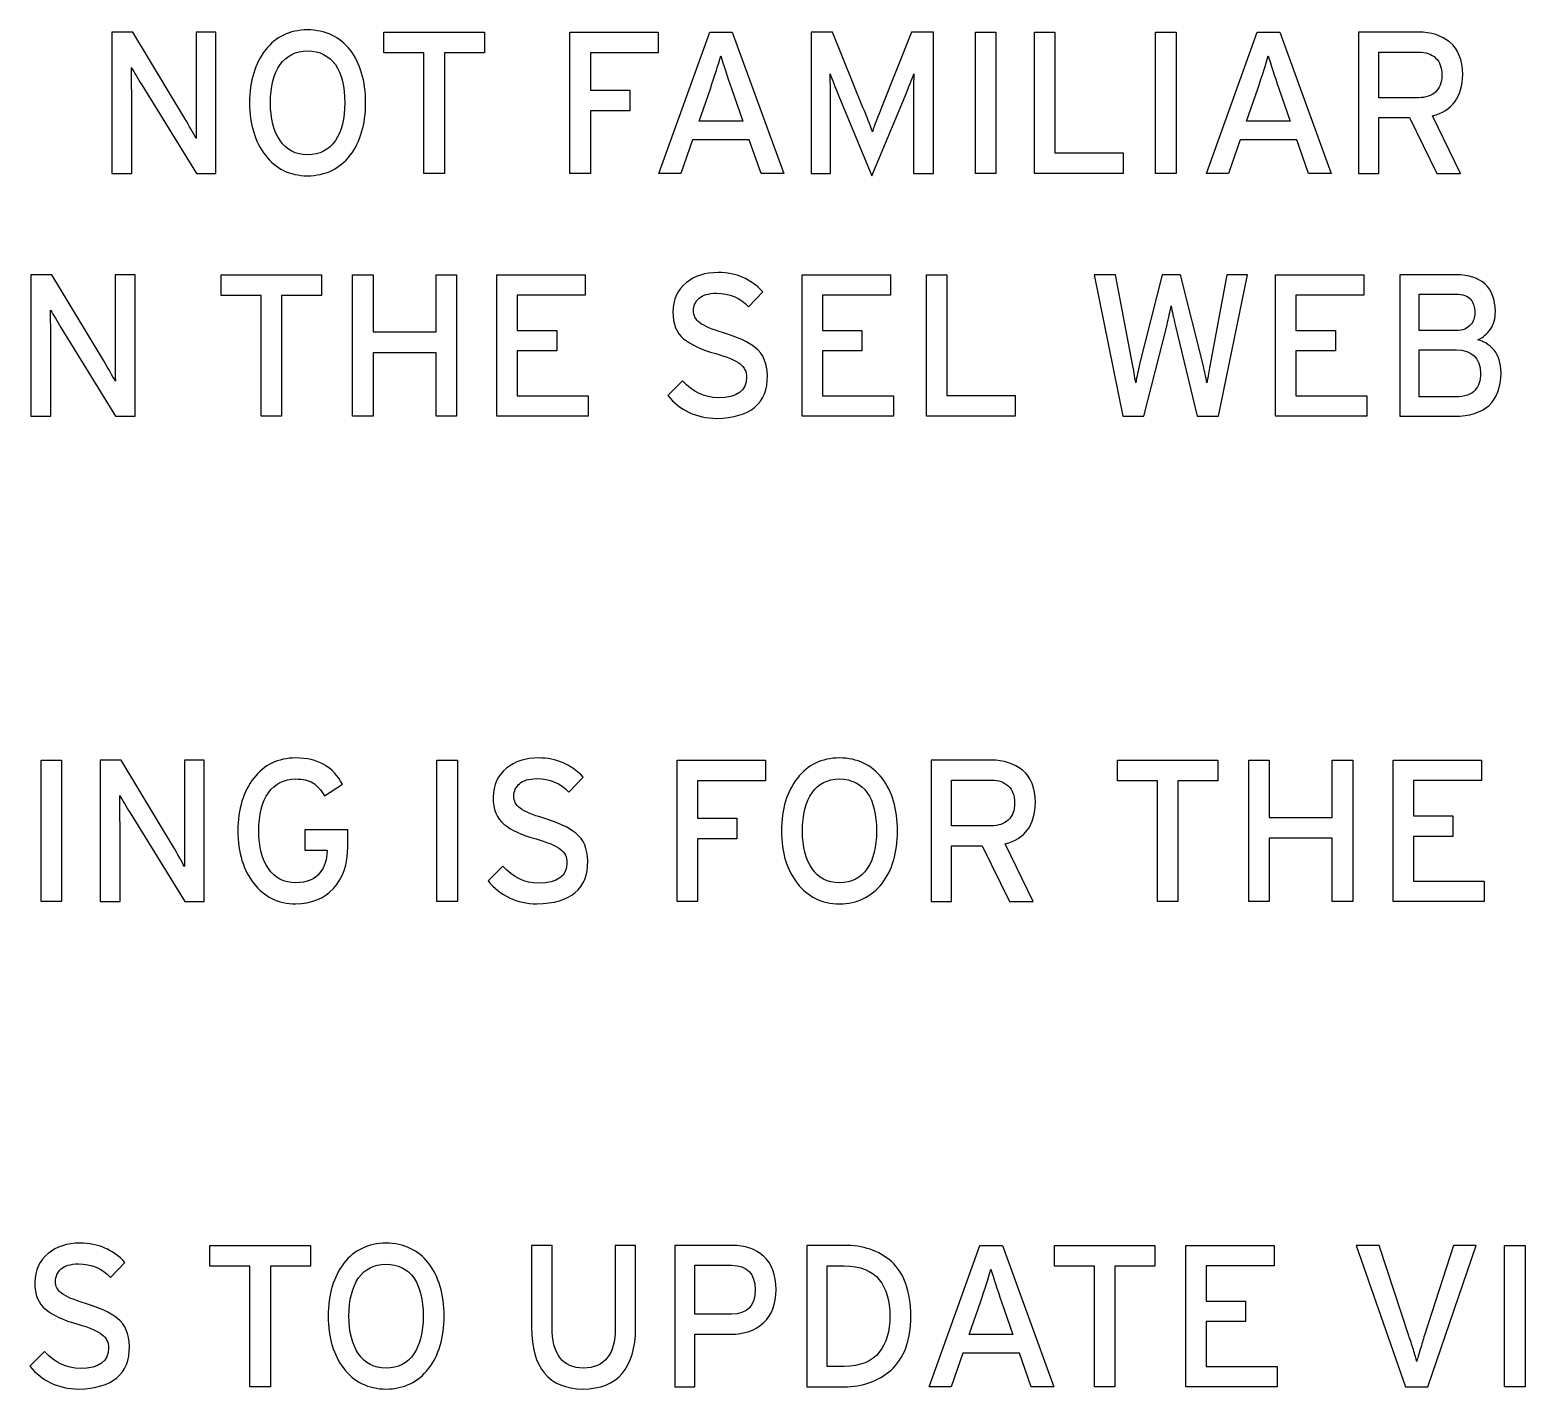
# Model space of a CAD drawing. Extents: x 0.9 to 53.1, y 0.9 to 35.1.
# Drawn here: x 3.652 to 6.426, y 26.876 to 29.397 of the extents above; entities that cross this region are included whole.
import ezdxf

# ---------------------------------------------------------------- set-up
doc = ezdxf.new("R2010")
doc.units = 0
doc.header["$MEASUREMENT"] = 0
doc.layers.add('2.0_____DWG', color=7, linetype='CONTINUOUS')

# ---------------------------------------------------------------- blocks, each defined once
blk = doc.blocks.new('BLK52')
at = {"layer": '2.0_____DWG'}
for points in [[(3.7596, 6.3015), (3.7596, 6.0777), (3.7216, 6.0777), (3.7216, 6.3015), (3.6475, 6.3015), (3.6475, 6.3402), (3.8339, 6.3402), (3.8339, 6.3015)], [(4.0305, 6.3015), (4.0305, 6.2327), (4.1036, 6.2327), (4.1036, 6.1944), (4.0305, 6.1944), (4.0305, 6.0777), (3.9925, 6.0777), (3.9925, 6.3402), (4.1563, 6.3402), (4.1563, 6.3015)], [(4.3474, 6.0777), (4.3254, 6.1401), (4.2202, 6.1401), (4.1985, 6.0777), (4.1577, 6.0777), (4.2521, 6.3402), (4.2938, 6.3402), (4.3894, 6.0777)], [(4.7448, 6.0777), (4.7448, 6.3402), (4.783, 6.3402), (4.783, 6.0777)], [(4.8545, 6.0777), (4.8545, 6.3402), (4.8925, 6.3402), (4.8925, 6.1161), (5.0193, 6.1161), (5.0193, 6.0777)], [(5.0791, 6.0777), (5.0791, 6.3402), (5.1173, 6.3402), (5.1173, 6.0777)], [(5.3631, 6.0777), (5.3411, 6.1401), (5.236, 6.1401), (5.2143, 6.0777), (5.1734, 6.0777), (5.2678, 6.3402), (5.3095, 6.3402), (5.4052, 6.0777)], [(3.4575, 5.8516), (3.4575, 5.6278), (3.4195, 5.6278), (3.4195, 5.8516), (3.3454, 5.8516), (3.3454, 5.8902), (3.5317, 5.8902), (3.5317, 5.8516)], [(3.7442, 5.6278), (3.7442, 5.7454), (3.6272, 5.7454), (3.6272, 5.6278), (3.5892, 5.6278), (3.5892, 5.8902), (3.6272, 5.8902), (3.6272, 5.7841), (3.7442, 5.7841), (3.7442, 5.8902), (3.7823, 5.8902), (3.7823, 5.6278)], [(3.8569, 5.6278), (3.8569, 5.8902), (4.0207, 5.8902), (4.0207, 5.8523), (3.8949, 5.8523), (3.8949, 5.7868), (3.968, 5.7868), (3.968, 5.7488), (3.8949, 5.7488), (3.8949, 5.6658), (4.0261, 5.6658), (4.0261, 5.6278)], [(4.4234, 5.6278), (4.4234, 5.8902), (4.5871, 5.8902), (4.5871, 5.8523), (4.4613, 5.8523), (4.4613, 5.7868), (4.5344, 5.7868), (4.5344, 5.7488), (4.4613, 5.7488), (4.4613, 5.6658), (4.5926, 5.6658), (4.5926, 5.6278)], [(4.6539, 5.6278), (4.6539, 5.8902), (4.6919, 5.8902), (4.6919, 5.6661), (4.8187, 5.6661), (4.8187, 5.6278)], [(5.3018, 5.6278), (5.3018, 5.8902), (5.4655, 5.8902), (5.4655, 5.8523), (5.3397, 5.8523), (5.3397, 5.7868), (5.4128, 5.7868), (5.4128, 5.7488), (5.3397, 5.7488), (5.3397, 5.6658), (5.471, 5.6658), (5.471, 5.6278)], [(3.0112, 4.7275), (3.0112, 4.99), (3.0494, 4.99), (3.0494, 4.7275)], [(3.7455, 4.7275), (3.7455, 4.99), (3.7837, 4.99), (3.7837, 4.7275)], [(4.2294, 4.9513), (4.2294, 4.8825), (4.3025, 4.8825), (4.3025, 4.8442), (4.2294, 4.8442), (4.2294, 4.7275), (4.1914, 4.7275), (4.1914, 4.99), (4.3552, 4.99), (4.3552, 4.9513)], [(5.1205, 4.9513), (5.1205, 4.7275), (5.0825, 4.7275), (5.0825, 4.9513), (5.0084, 4.9513), (5.0084, 4.99), (5.1948, 4.99), (5.1948, 4.9513)], [(5.407, 4.7275), (5.407, 4.8452), (5.2901, 4.8452), (5.2901, 4.7275), (5.2521, 4.7275), (5.2521, 4.99), (5.2901, 4.99), (5.2901, 4.8838), (5.407, 4.8838), (5.407, 4.99), (5.4452, 4.99), (5.4452, 4.7275)], [(5.5198, 4.7275), (5.5198, 4.99), (5.6836, 4.99), (5.6836, 4.952), (5.5578, 4.952), (5.5578, 4.8865), (5.6308, 4.8865), (5.6308, 4.8486), (5.5578, 4.8486), (5.5578, 4.7655), (5.689, 4.7655), (5.689, 4.7275)], [(3.4368, 4.0514), (3.4368, 3.8276), (3.3988, 3.8276), (3.3988, 4.0514), (3.3247, 4.0514), (3.3247, 4.09), (3.511, 4.09), (3.511, 4.0514)], [(4.8486, 3.8276), (4.8265, 3.89), (4.7214, 3.89), (4.6997, 3.8276), (4.6588, 3.8276), (4.7533, 4.09), (4.795, 4.09), (4.8906, 3.8276)], [(5.0037, 4.0514), (5.0037, 3.8276), (4.9657, 3.8276), (4.9657, 4.0514), (4.8916, 4.0514), (4.8916, 4.09), (5.078, 4.09), (5.078, 4.0514)], [(5.1353, 3.8276), (5.1353, 4.09), (5.299, 4.09), (5.299, 4.0521), (5.1732, 4.0521), (5.1732, 3.9866), (5.2463, 3.9866), (5.2463, 3.9486), (5.1732, 3.9486), (5.1732, 3.8656), (5.3045, 3.8656), (5.3045, 3.8276)], [(5.7266, 3.8276), (5.7266, 4.09), (5.7648, 4.09), (5.7648, 3.8276)]]:
    blk.add_lwpolyline(points, close=True, dxfattribs=at)
for points, knots in [([(3.2995, 6.0777), (3.2995, 6.0777), (3.1981, 6.2422), (3.1981, 6.2422), (3.1908, 6.2544), (3.1845, 6.2653), (3.1791, 6.2744), (3.1791, 6.2568), (3.1793, 6.2364), (3.1796, 6.2137), (3.1796, 6.2137), (3.1796, 6.0777), (3.1796, 6.0777), (3.1796, 6.0777), (3.1426, 6.0777), (3.1426, 6.0777), (3.1426, 6.0777), (3.1426, 6.3402), (3.1426, 6.3402), (3.1426, 6.3402), (3.1815, 6.3402), (3.1815, 6.3402), (3.1815, 6.3402), (3.2779, 6.1801), (3.2779, 6.1801), (3.2866, 6.1656), (3.2935, 6.153), (3.2991, 6.1428), (3.299, 6.1612), (3.2988, 6.1818), (3.2988, 6.2046), (3.2988, 6.2046), (3.2988, 6.3402), (3.2988, 6.3402), (3.2988, 6.3402), (3.3357, 6.3402), (3.3357, 6.3402), (3.3357, 6.3402), (3.3357, 6.0777), (3.3357, 6.0777), (3.3357, 6.0777), (3.2995, 6.0777), (3.2995, 6.0777)], [0, 0, 0, 0, 1, 1, 1, 2, 2, 2, 3, 3, 3, 4, 4, 4, 5, 5, 5, 6, 6, 6, 7, 7, 7, 8, 8, 8, 9, 9, 9, 10, 10, 10, 11, 11, 11, 12, 12, 12, 13, 13, 13, 14, 14, 14, 14]), ([(3.6135, 6.209), (3.6133, 6.1686), (3.6036, 6.1361), (3.5848, 6.1117), (3.5655, 6.0869), (3.5392, 6.074), (3.5056, 6.0737), (3.4724, 6.074), (3.4465, 6.0869), (3.4276, 6.1117), (3.4083, 6.1361), (3.3985, 6.1686), (3.3981, 6.209), (3.3985, 6.2497), (3.4083, 6.2822), (3.4276, 6.307), (3.4465, 6.3314), (3.4724, 6.3439), (3.5056, 6.3443), (3.5392, 6.3439), (3.5655, 6.3314), (3.5848, 6.307), (3.6036, 6.2822), (3.6133, 6.2497), (3.6135, 6.209)], [0, 0, 0, 0, 1, 1, 1, 2, 2, 2, 3, 3, 3, 4, 4, 4, 5, 5, 5, 6, 6, 6, 7, 7, 7, 8, 8, 8, 8]), ([(4.6299, 6.0777), (4.6299, 6.0777), (4.6299, 6.2164), (4.6299, 6.2164), (4.6299, 6.2358), (4.6302, 6.2514), (4.6307, 6.2625), (4.6268, 6.2527), (4.6214, 6.2388), (4.6143, 6.2212), (4.6143, 6.2212), (4.5525, 6.0737), (4.5525, 6.0737), (4.5525, 6.0737), (4.4915, 6.2212), (4.4915, 6.2212), (4.4846, 6.2388), (4.4791, 6.2527), (4.4752, 6.2625), (4.4757, 6.2514), (4.4759, 6.2358), (4.4759, 6.2164), (4.4759, 6.2164), (4.4759, 6.0777), (4.4759, 6.0777), (4.4759, 6.0777), (4.4401, 6.0777), (4.4401, 6.0777), (4.4401, 6.0777), (4.4401, 6.3402), (4.4401, 6.3402), (4.4401, 6.3402), (4.4795, 6.3402), (4.4795, 6.3402), (4.4795, 6.3402), (4.5363, 6.2002), (4.5363, 6.2002), (4.5436, 6.1832), (4.5493, 6.1683), (4.5537, 6.1554), (4.558, 6.1679), (4.5637, 6.1829), (4.5709, 6.2002), (4.5709, 6.2002), (4.6266, 6.3402), (4.6266, 6.3402), (4.6266, 6.3402), (4.6673, 6.3402), (4.6673, 6.3402), (4.6673, 6.3402), (4.6673, 6.0777), (4.6673, 6.0777), (4.6673, 6.0777), (4.6299, 6.0777), (4.6299, 6.0777)], [0, 0, 0, 0, 1, 1, 1, 2, 2, 2, 3, 3, 3, 4, 4, 4, 5, 5, 5, 6, 6, 6, 7, 7, 7, 8, 8, 8, 9, 9, 9, 10, 10, 10, 11, 11, 11, 12, 12, 12, 13, 13, 13, 14, 14, 14, 15, 15, 15, 16, 16, 16, 17, 17, 17, 18, 18, 18, 18]), ([(5.649, 6.2615), (5.6483, 6.2198), (5.6296, 6.1941), (5.593, 6.1849), (5.593, 6.1849), (5.6449, 6.0777), (5.6449, 6.0777), (5.6449, 6.0777), (5.6008, 6.0777), (5.6008, 6.0777), (5.6008, 6.0777), (5.5505, 6.1815), (5.5505, 6.1815), (5.5505, 6.1815), (5.4932, 6.1815), (5.4932, 6.1815), (5.4932, 6.1815), (5.4932, 6.0777), (5.4932, 6.0777), (5.4932, 6.0777), (5.4559, 6.0777), (5.4559, 6.0777), (5.4559, 6.0777), (5.4559, 6.3402), (5.4559, 6.3402), (5.4559, 6.3402), (5.5673, 6.3402), (5.5673, 6.3402), (5.5903, 6.3402), (5.6095, 6.3338), (5.6251, 6.3215), (5.6407, 6.3087), (5.6486, 6.2887), (5.649, 6.2615)], [0, 0, 0, 0, 1, 1, 1, 2, 2, 2, 3, 3, 3, 4, 4, 4, 5, 5, 5, 6, 6, 6, 7, 7, 7, 8, 8, 8, 9, 9, 9, 10, 10, 10, 11, 11, 11, 11]), ([(3.5746, 6.209), (3.5746, 6.2391), (3.5689, 6.2625), (3.5573, 6.2798), (3.5456, 6.2965), (3.5283, 6.3049), (3.5056, 6.3053), (3.4834, 6.3049), (3.4665, 6.2965), (3.4548, 6.2798), (3.4429, 6.2625), (3.437, 6.2391), (3.437, 6.209), (3.437, 6.1795), (3.4429, 6.1561), (3.4548, 6.1391), (3.4665, 6.1215), (3.4834, 6.1127), (3.5056, 6.1127), (3.5283, 6.1127), (3.5456, 6.1215), (3.5573, 6.1391), (3.5689, 6.1561), (3.5746, 6.1795), (3.5746, 6.209)], [0, 0, 0, 0, 1, 1, 1, 2, 2, 2, 3, 3, 3, 4, 4, 4, 5, 5, 5, 6, 6, 6, 7, 7, 7, 8, 8, 8, 8]), ([(5.6105, 6.2605), (5.6103, 6.2748), (5.6064, 6.2853), (5.5988, 6.292), (5.5912, 6.2995), (5.5806, 6.3032), (5.5673, 6.3032), (5.5673, 6.3032), (5.4932, 6.3032), (5.4932, 6.3032), (5.4932, 6.3032), (5.4932, 6.2185), (5.4932, 6.2185), (5.4932, 6.2185), (5.5673, 6.2185), (5.5673, 6.2185), (5.5803, 6.2185), (5.5908, 6.2219), (5.5984, 6.229), (5.6062, 6.2358), (5.6103, 6.2463), (5.6105, 6.2605)], [0, 0, 0, 0, 1, 1, 1, 2, 2, 2, 3, 3, 3, 4, 4, 4, 5, 5, 5, 6, 6, 6, 7, 7, 7, 7]), ([(4.2921, 6.2354), (4.284, 6.2595), (4.2774, 6.2798), (4.2725, 6.2961), (4.2679, 6.2802), (4.2614, 6.2598), (4.2531, 6.2351), (4.2531, 6.2351), (4.2323, 6.1751), (4.2323, 6.1751), (4.2323, 6.1751), (4.3133, 6.1751), (4.3133, 6.1751), (4.3133, 6.1751), (4.2921, 6.2354), (4.2921, 6.2354)], [0, 0, 0, 0, 1, 1, 1, 2, 2, 2, 3, 3, 3, 4, 4, 4, 5, 5, 5, 5]), ([(5.3079, 6.2354), (5.2997, 6.2595), (5.2931, 6.2798), (5.2882, 6.2961), (5.2836, 6.2802), (5.2772, 6.2598), (5.2689, 6.2351), (5.2689, 6.2351), (5.248, 6.1751), (5.248, 6.1751), (5.248, 6.1751), (5.329, 6.1751), (5.329, 6.1751), (5.329, 6.1751), (5.3079, 6.2354), (5.3079, 6.2354)], [0, 0, 0, 0, 1, 1, 1, 2, 2, 2, 3, 3, 3, 4, 4, 4, 5, 5, 5, 5]), ([(3.1494, 5.6278), (3.1494, 5.6278), (3.048, 5.7922), (3.048, 5.7922), (3.0407, 5.8044), (3.0345, 5.8153), (3.029, 5.8244), (3.029, 5.8068), (3.0292, 5.7865), (3.0295, 5.7638), (3.0295, 5.7638), (3.0295, 5.6278), (3.0295, 5.6278), (3.0295, 5.6278), (2.9926, 5.6278), (2.9926, 5.6278), (2.9926, 5.6278), (2.9926, 5.8902), (2.9926, 5.8902), (2.9926, 5.8902), (3.0314, 5.8902), (3.0314, 5.8902), (3.0314, 5.8902), (3.1279, 5.7302), (3.1279, 5.7302), (3.1365, 5.7156), (3.1435, 5.7031), (3.1491, 5.6929), (3.1489, 5.7112), (3.1487, 5.7319), (3.1487, 5.7546), (3.1487, 5.7546), (3.1487, 5.8902), (3.1487, 5.8902), (3.1487, 5.8902), (3.1857, 5.8902), (3.1857, 5.8902), (3.1857, 5.8902), (3.1857, 5.6278), (3.1857, 5.6278), (3.1857, 5.6278), (3.1494, 5.6278), (3.1494, 5.6278)], [0, 0, 0, 0, 1, 1, 1, 2, 2, 2, 3, 3, 3, 4, 4, 4, 5, 5, 5, 6, 6, 6, 7, 7, 7, 8, 8, 8, 9, 9, 9, 10, 10, 10, 11, 11, 11, 12, 12, 12, 13, 13, 13, 14, 14, 14, 14]), ([(4.3589, 5.7031), (4.3594, 5.6515), (4.3281, 5.6251), (4.2647, 5.6237), (4.2269, 5.6244), (4.1967, 5.6386), (4.1743, 5.6661), (4.1743, 5.6661), (4.2016, 5.6932), (4.2016, 5.6932), (4.2202, 5.6725), (4.2423, 5.6624), (4.2677, 5.662), (4.303, 5.662), (4.3204, 5.6749), (4.3204, 5.7003), (4.3204, 5.7102), (4.3164, 5.7187), (4.3081, 5.7251), (4.2992, 5.7315), (4.2843, 5.738), (4.263, 5.7441), (4.2363, 5.7512), (4.2165, 5.7607), (4.2035, 5.7716), (4.1901, 5.7821), (4.1835, 5.7987), (4.1835, 5.8214), (4.1838, 5.8441), (4.1919, 5.8621), (4.2082, 5.8753), (4.2236, 5.8879), (4.2435, 5.8943), (4.2674, 5.8943), (4.3009, 5.8943), (4.3287, 5.8821), (4.3506, 5.8587), (4.3506, 5.8587), (4.3237, 5.8309), (4.3237, 5.8309), (4.3084, 5.8475), (4.2886, 5.856), (4.2643, 5.856), (4.2496, 5.8556), (4.2387, 5.8526), (4.2321, 5.8465), (4.2253, 5.8404), (4.2219, 5.8326), (4.2219, 5.8234), (4.2219, 5.8187), (4.2228, 5.815), (4.2245, 5.8116), (4.226, 5.8078), (4.2291, 5.8044), (4.2335, 5.8011), (4.2414, 5.7949), (4.2562, 5.7888), (4.2774, 5.7824), (4.3028, 5.7749), (4.3228, 5.7658), (4.3371, 5.7546), (4.3513, 5.7431), (4.3586, 5.7261), (4.3589, 5.7031)], [0, 0, 0, 0, 1, 1, 1, 2, 2, 2, 3, 3, 3, 4, 4, 4, 5, 5, 5, 6, 6, 6, 7, 7, 7, 8, 8, 8, 9, 9, 9, 10, 10, 10, 11, 11, 11, 12, 12, 12, 13, 13, 13, 14, 14, 14, 15, 15, 15, 16, 16, 16, 17, 17, 17, 18, 18, 18, 19, 19, 19, 20, 20, 20, 21, 21, 21, 21]), ([(5.1961, 5.6278), (5.1961, 5.6278), (5.1563, 5.6278), (5.1563, 5.6278), (5.1563, 5.6278), (5.1156, 5.7973), (5.1156, 5.7973), (5.1125, 5.8102), (5.11, 5.8217), (5.108, 5.8322), (5.1059, 5.8217), (5.1034, 5.8102), (5.1005, 5.7973), (5.1005, 5.7973), (5.0576, 5.6278), (5.0576, 5.6278), (5.0576, 5.6278), (5.0186, 5.6278), (5.0186, 5.6278), (5.0186, 5.6278), (4.9652, 5.8902), (4.9652, 5.8902), (4.9652, 5.8902), (5.0049, 5.8902), (5.0049, 5.8902), (5.0049, 5.8902), (5.0364, 5.7244), (5.0364, 5.7244), (5.0386, 5.7132), (5.0405, 5.7017), (5.0424, 5.6898), (5.0446, 5.7017), (5.0469, 5.7129), (5.0495, 5.7241), (5.0495, 5.7241), (5.0915, 5.8902), (5.0915, 5.8902), (5.0915, 5.8902), (5.1253, 5.8902), (5.1253, 5.8902), (5.1253, 5.8902), (5.1678, 5.7204), (5.1678, 5.7204), (5.1702, 5.7112), (5.1724, 5.701), (5.1743, 5.6898), (5.1766, 5.7017), (5.1783, 5.7122), (5.1797, 5.7207), (5.1797, 5.7207), (5.2114, 5.8902), (5.2114, 5.8902), (5.2114, 5.8902), (5.2497, 5.8902), (5.2497, 5.8902), (5.2497, 5.8902), (5.1961, 5.6278), (5.1961, 5.6278)], [0, 0, 0, 0, 1, 1, 1, 2, 2, 2, 3, 3, 3, 4, 4, 4, 5, 5, 5, 6, 6, 6, 7, 7, 7, 8, 8, 8, 9, 9, 9, 10, 10, 10, 11, 11, 11, 12, 12, 12, 13, 13, 13, 14, 14, 14, 15, 15, 15, 16, 16, 16, 17, 17, 17, 18, 18, 18, 19, 19, 19, 19]), ([(5.7202, 5.7081), (5.7195, 5.6546), (5.6905, 5.6278), (5.6332, 5.6278), (5.6332, 5.6278), (5.5323, 5.6278), (5.5323, 5.6278), (5.5323, 5.6278), (5.5323, 5.8902), (5.5323, 5.8902), (5.5323, 5.8902), (5.6368, 5.8902), (5.6368, 5.8902), (5.6842, 5.8899), (5.7085, 5.8672), (5.7097, 5.8221), (5.7097, 5.8089), (5.7066, 5.798), (5.7007, 5.7895), (5.6947, 5.7807), (5.687, 5.7743), (5.6773, 5.7695), (5.688, 5.7671), (5.6978, 5.7607), (5.7066, 5.7509), (5.7154, 5.7407), (5.7198, 5.7265), (5.7202, 5.7081)], [0, 0, 0, 0, 1, 1, 1, 2, 2, 2, 3, 3, 3, 4, 4, 4, 5, 5, 5, 6, 6, 6, 7, 7, 7, 8, 8, 8, 9, 9, 9, 9]), ([(5.6715, 5.8197), (5.6715, 5.8299), (5.669, 5.838), (5.6641, 5.8445), (5.6581, 5.8509), (5.649, 5.8539), (5.6363, 5.8543), (5.6363, 5.8543), (5.5681, 5.8543), (5.5681, 5.8543), (5.5681, 5.8543), (5.5681, 5.7865), (5.5681, 5.7865), (5.5681, 5.7865), (5.6363, 5.7865), (5.6363, 5.7865), (5.6429, 5.7865), (5.6483, 5.7875), (5.6527, 5.7895), (5.6569, 5.7916), (5.6607, 5.7939), (5.6636, 5.797), (5.669, 5.8031), (5.6715, 5.8109), (5.6715, 5.8197)], [0, 0, 0, 0, 1, 1, 1, 2, 2, 2, 3, 3, 3, 4, 4, 4, 5, 5, 5, 6, 6, 6, 7, 7, 7, 8, 8, 8, 8]), ([(5.682, 5.7071), (5.6815, 5.7359), (5.6666, 5.7502), (5.6371, 5.7509), (5.6371, 5.7509), (5.5681, 5.7509), (5.5681, 5.7509), (5.5681, 5.7509), (5.5681, 5.6637), (5.5681, 5.6637), (5.5681, 5.6637), (5.6359, 5.6637), (5.6359, 5.6637), (5.6529, 5.6637), (5.6649, 5.6678), (5.6719, 5.6759), (5.6786, 5.6837), (5.682, 5.6942), (5.682, 5.7071)], [0, 0, 0, 0, 1, 1, 1, 2, 2, 2, 3, 3, 3, 4, 4, 4, 5, 5, 5, 6, 6, 6, 6]), ([(3.5806, 4.8303), (3.5804, 4.7963), (3.5714, 4.7702), (3.5536, 4.7519), (3.536, 4.7333), (3.5127, 4.7238), (3.4839, 4.7234), (3.4507, 4.7238), (3.4248, 4.7367), (3.4059, 4.7614), (3.3866, 4.7858), (3.3768, 4.8184), (3.3764, 4.8587), (3.3768, 4.8994), (3.3866, 4.932), (3.4059, 4.9567), (3.4248, 4.9811), (3.4507, 4.9937), (3.4839, 4.994), (3.5249, 4.994), (3.5536, 4.9774), (3.5704, 4.9452), (3.5704, 4.9452), (3.537, 4.9238), (3.537, 4.9238), (3.5307, 4.9344), (3.5236, 4.9425), (3.5155, 4.9479), (3.5073, 4.9527), (3.4966, 4.955), (3.4839, 4.955), (3.4617, 4.9547), (3.4448, 4.9462), (3.4331, 4.9296), (3.4212, 4.9123), (3.4153, 4.8889), (3.4153, 4.8587), (3.4153, 4.8292), (3.4212, 4.8058), (3.4331, 4.7889), (3.4448, 4.7713), (3.4617, 4.7624), (3.4839, 4.7624), (3.5046, 4.7628), (3.5195, 4.7689), (3.5287, 4.7807), (3.5375, 4.7923), (3.5419, 4.8058), (3.5419, 4.8218), (3.5419, 4.8218), (3.5419, 4.8228), (3.5419, 4.8228), (3.5419, 4.8228), (3.5004, 4.8228), (3.5004, 4.8228), (3.5004, 4.8228), (3.5004, 4.8604), (3.5004, 4.8604), (3.5004, 4.8604), (3.5806, 4.8604), (3.5806, 4.8604), (3.5806, 4.8604), (3.5806, 4.8303), (3.5806, 4.8303)], [0, 0, 0, 0, 1, 1, 1, 2, 2, 2, 3, 3, 3, 4, 4, 4, 5, 5, 5, 6, 6, 6, 7, 7, 7, 8, 8, 8, 9, 9, 9, 10, 10, 10, 11, 11, 11, 12, 12, 12, 13, 13, 13, 14, 14, 14, 15, 15, 15, 16, 16, 16, 17, 17, 17, 18, 18, 18, 19, 19, 19, 20, 20, 20, 21, 21, 21, 21]), ([(4.0256, 4.8028), (4.0261, 4.7512), (3.9948, 4.7248), (3.9313, 4.7234), (3.8935, 4.7241), (3.8634, 4.7384), (3.841, 4.7658), (3.841, 4.7658), (3.8683, 4.793), (3.8683, 4.793), (3.8869, 4.7723), (3.909, 4.7621), (3.9344, 4.7618), (3.9697, 4.7618), (3.9871, 4.7746), (3.9871, 4.8001), (3.9871, 4.8099), (3.9831, 4.8184), (3.9747, 4.8248), (3.9659, 4.8313), (3.951, 4.8377), (3.9296, 4.8438), (3.903, 4.8509), (3.8832, 4.8604), (3.8701, 4.8713), (3.8567, 4.8818), (3.8501, 4.8984), (3.8501, 4.9211), (3.8505, 4.9438), (3.8586, 4.9618), (3.8749, 4.975), (3.8903, 4.9876), (3.9101, 4.994), (3.9341, 4.994), (3.9676, 4.994), (3.9954, 4.9818), (4.0173, 4.9584), (4.0173, 4.9584), (3.9903, 4.9306), (3.9903, 4.9306), (3.9751, 4.9472), (3.9552, 4.9557), (3.931, 4.9557), (3.9163, 4.9554), (3.9054, 4.9523), (3.8988, 4.9462), (3.892, 4.9401), (3.8886, 4.9323), (3.8886, 4.9232), (3.8886, 4.9184), (3.8895, 4.9147), (3.8912, 4.9113), (3.8927, 4.9076), (3.8957, 4.9042), (3.9001, 4.9008), (3.9081, 4.8947), (3.9229, 4.8886), (3.9441, 4.8821), (3.9695, 4.8747), (3.9895, 4.8655), (4.0037, 4.8543), (4.018, 4.8428), (4.0253, 4.8258), (4.0256, 4.8028)], [0, 0, 0, 0, 1, 1, 1, 2, 2, 2, 3, 3, 3, 4, 4, 4, 5, 5, 5, 6, 6, 6, 7, 7, 7, 8, 8, 8, 9, 9, 9, 10, 10, 10, 11, 11, 11, 12, 12, 12, 13, 13, 13, 14, 14, 14, 15, 15, 15, 16, 16, 16, 17, 17, 17, 18, 18, 18, 19, 19, 19, 20, 20, 20, 21, 21, 21, 21]), ([(4.6004, 4.8587), (4.6002, 4.8184), (4.5905, 4.7858), (4.5717, 4.7614), (4.5524, 4.7367), (4.5261, 4.7238), (4.4925, 4.7234), (4.4593, 4.7238), (4.4334, 4.7367), (4.4145, 4.7614), (4.3952, 4.7858), (4.3854, 4.8184), (4.385, 4.8587), (4.3854, 4.8994), (4.3952, 4.932), (4.4145, 4.9567), (4.4334, 4.9811), (4.4593, 4.9937), (4.4925, 4.994), (4.5261, 4.9937), (4.5524, 4.9811), (4.5717, 4.9567), (4.5905, 4.932), (4.6002, 4.8994), (4.6004, 4.8587)], [0, 0, 0, 0, 1, 1, 1, 2, 2, 2, 3, 3, 3, 4, 4, 4, 5, 5, 5, 6, 6, 6, 7, 7, 7, 8, 8, 8, 8]), ([(3.2778, 4.7275), (3.2778, 4.7275), (3.1764, 4.892), (3.1764, 4.892), (3.1691, 4.9042), (3.1628, 4.915), (3.1574, 4.9242), (3.1574, 4.9065), (3.1576, 4.8862), (3.1579, 4.8635), (3.1579, 4.8635), (3.1579, 4.7275), (3.1579, 4.7275), (3.1579, 4.7275), (3.1209, 4.7275), (3.1209, 4.7275), (3.1209, 4.7275), (3.1209, 4.99), (3.1209, 4.99), (3.1209, 4.99), (3.1598, 4.99), (3.1598, 4.99), (3.1598, 4.99), (3.2562, 4.8299), (3.2562, 4.8299), (3.2649, 4.8153), (3.2718, 4.8028), (3.2774, 4.7926), (3.2772, 4.8109), (3.2771, 4.8316), (3.2771, 4.8543), (3.2771, 4.8543), (3.2771, 4.99), (3.2771, 4.99), (3.2771, 4.99), (3.314, 4.99), (3.314, 4.99), (3.314, 4.99), (3.314, 4.7275), (3.314, 4.7275), (3.314, 4.7275), (3.2778, 4.7275), (3.2778, 4.7275)], [0, 0, 0, 0, 1, 1, 1, 2, 2, 2, 3, 3, 3, 4, 4, 4, 5, 5, 5, 6, 6, 6, 7, 7, 7, 8, 8, 8, 9, 9, 9, 10, 10, 10, 11, 11, 11, 12, 12, 12, 13, 13, 13, 14, 14, 14, 14]), ([(4.8562, 4.9113), (4.8555, 4.8696), (4.8369, 4.8438), (4.8002, 4.8347), (4.8002, 4.8347), (4.8521, 4.7275), (4.8521, 4.7275), (4.8521, 4.7275), (4.808, 4.7275), (4.808, 4.7275), (4.808, 4.7275), (4.7577, 4.8313), (4.7577, 4.8313), (4.7577, 4.8313), (4.7004, 4.8313), (4.7004, 4.8313), (4.7004, 4.8313), (4.7004, 4.7275), (4.7004, 4.7275), (4.7004, 4.7275), (4.6631, 4.7275), (4.6631, 4.7275), (4.6631, 4.7275), (4.6631, 4.99), (4.6631, 4.99), (4.6631, 4.99), (4.7745, 4.99), (4.7745, 4.99), (4.7975, 4.99), (4.8167, 4.9835), (4.8323, 4.9713), (4.8479, 4.9584), (4.8559, 4.9384), (4.8562, 4.9113)], [0, 0, 0, 0, 1, 1, 1, 2, 2, 2, 3, 3, 3, 4, 4, 4, 5, 5, 5, 6, 6, 6, 7, 7, 7, 8, 8, 8, 9, 9, 9, 10, 10, 10, 11, 11, 11, 11]), ([(4.5615, 4.8587), (4.5615, 4.8889), (4.5558, 4.9123), (4.5442, 4.9296), (4.5325, 4.9462), (4.5152, 4.9547), (4.4925, 4.955), (4.4703, 4.9547), (4.4534, 4.9462), (4.4417, 4.9296), (4.4298, 4.9123), (4.4239, 4.8889), (4.4239, 4.8587), (4.4239, 4.8292), (4.4298, 4.8058), (4.4417, 4.7889), (4.4534, 4.7713), (4.4703, 4.7624), (4.4925, 4.7624), (4.5152, 4.7624), (4.5325, 4.7713), (4.5442, 4.7889), (4.5558, 4.8058), (4.5615, 4.8292), (4.5615, 4.8587)], [0, 0, 0, 0, 1, 1, 1, 2, 2, 2, 3, 3, 3, 4, 4, 4, 5, 5, 5, 6, 6, 6, 7, 7, 7, 8, 8, 8, 8]), ([(4.8177, 4.9103), (4.8175, 4.9245), (4.8136, 4.935), (4.806, 4.9418), (4.7984, 4.9493), (4.7879, 4.953), (4.7745, 4.953), (4.7745, 4.953), (4.7004, 4.953), (4.7004, 4.953), (4.7004, 4.953), (4.7004, 4.8682), (4.7004, 4.8682), (4.7004, 4.8682), (4.7745, 4.8682), (4.7745, 4.8682), (4.7875, 4.8682), (4.798, 4.8716), (4.8057, 4.8787), (4.8135, 4.8855), (4.8175, 4.896), (4.8177, 4.9103)], [0, 0, 0, 0, 1, 1, 1, 2, 2, 2, 3, 3, 3, 4, 4, 4, 5, 5, 5, 6, 6, 6, 7, 7, 7, 7]), ([(3.1752, 3.9029), (3.1757, 3.8513), (3.1443, 3.8249), (3.0809, 3.8235), (3.0431, 3.8242), (3.0129, 3.8384), (2.9906, 3.8659), (2.9906, 3.8659), (3.0178, 3.893), (3.0178, 3.893), (3.0365, 3.8723), (3.0585, 3.8622), (3.084, 3.8618), (3.1192, 3.8618), (3.1367, 3.8747), (3.1367, 3.9001), (3.1367, 3.91), (3.1326, 3.9185), (3.1243, 3.9249), (3.1155, 3.9313), (3.1006, 3.9378), (3.0792, 3.9439), (3.0526, 3.951), (3.0328, 3.9605), (3.0197, 3.9714), (3.0063, 3.9819), (2.9997, 3.9985), (2.9997, 4.0212), (3, 4.0439), (3.0082, 4.0619), (3.0245, 4.0751), (3.0399, 4.0877), (3.0597, 4.0941), (3.0836, 4.0941), (3.1172, 4.0941), (3.145, 4.0819), (3.1669, 4.0585), (3.1669, 4.0585), (3.1399, 4.0307), (3.1399, 4.0307), (3.1247, 4.0473), (3.1048, 4.0558), (3.0806, 4.0558), (3.0658, 4.0554), (3.055, 4.0524), (3.0484, 4.0463), (3.0416, 4.0402), (3.0382, 4.0324), (3.0382, 4.0232), (3.0382, 4.0185), (3.039, 4.0148), (3.0407, 4.0114), (3.0423, 4.0076), (3.0453, 4.0042), (3.0497, 4.0009), (3.0577, 3.9948), (3.0724, 3.9886), (3.0936, 3.9822), (3.1191, 3.9747), (3.1391, 3.9656), (3.1533, 3.9544), (3.1676, 3.9429), (3.1748, 3.9259), (3.1752, 3.9029)], [0, 0, 0, 0, 1, 1, 1, 2, 2, 2, 3, 3, 3, 4, 4, 4, 5, 5, 5, 6, 6, 6, 7, 7, 7, 8, 8, 8, 9, 9, 9, 10, 10, 10, 11, 11, 11, 12, 12, 12, 13, 13, 13, 14, 14, 14, 15, 15, 15, 16, 16, 16, 17, 17, 17, 18, 18, 18, 19, 19, 19, 20, 20, 20, 21, 21, 21, 21]), ([(3.7591, 3.9588), (3.7589, 3.9185), (3.7493, 3.8859), (3.7304, 3.8615), (3.7111, 3.8367), (3.6848, 3.8239), (3.6513, 3.8235), (3.618, 3.8239), (3.5921, 3.8367), (3.5733, 3.8615), (3.5539, 3.8859), (3.5441, 3.9185), (3.5438, 3.9588), (3.5441, 3.9995), (3.5539, 4.0321), (3.5733, 4.0568), (3.5921, 4.0812), (3.618, 4.0938), (3.6513, 4.0941), (3.6848, 4.0938), (3.7111, 4.0812), (3.7304, 4.0568), (3.7493, 4.0321), (3.7589, 3.9995), (3.7591, 3.9588)], [0, 0, 0, 0, 1, 1, 1, 2, 2, 2, 3, 3, 3, 4, 4, 4, 5, 5, 5, 6, 6, 6, 7, 7, 7, 8, 8, 8, 8]), ([(4.1144, 3.9371), (4.1138, 3.8622), (4.0814, 3.8242), (4.0168, 3.8235), (3.9534, 3.8245), (3.9215, 3.8625), (3.9213, 3.9378), (3.9213, 3.9378), (3.9213, 4.09), (3.9213, 4.09), (3.9213, 4.09), (3.9593, 4.09), (3.9593, 4.09), (3.9593, 4.09), (3.9593, 3.9388), (3.9593, 3.9388), (3.9593, 3.8883), (3.9788, 3.8628), (4.0175, 3.8625), (4.057, 3.8628), (4.0766, 3.8876), (4.0765, 3.9361), (4.0765, 3.9361), (4.0765, 4.09), (4.0765, 4.09), (4.0765, 4.09), (4.1144, 4.09), (4.1144, 4.09), (4.1144, 4.09), (4.1144, 3.9371), (4.1144, 3.9371)], [0, 0, 0, 0, 1, 1, 1, 2, 2, 2, 3, 3, 3, 4, 4, 4, 5, 5, 5, 6, 6, 6, 7, 7, 7, 8, 8, 8, 9, 9, 9, 10, 10, 10, 10]), ([(4.3752, 4.008), (4.3749, 3.9808), (4.3671, 3.9605), (4.3515, 3.9463), (4.3364, 3.9324), (4.316, 3.9252), (4.2909, 3.9252), (4.2909, 3.9252), (4.2245, 3.9252), (4.2245, 3.9252), (4.2245, 3.9252), (4.2245, 3.8276), (4.2245, 3.8276), (4.2245, 3.8276), (4.1872, 3.8276), (4.1872, 3.8276), (4.1872, 3.8276), (4.1872, 4.09), (4.1872, 4.09), (4.1872, 4.09), (4.2935, 4.09), (4.2935, 4.09), (4.3174, 4.09), (4.3369, 4.0833), (4.352, 4.0697), (4.3671, 4.0561), (4.3749, 4.0354), (4.3752, 4.008)], [0, 0, 0, 0, 1, 1, 1, 2, 2, 2, 3, 3, 3, 4, 4, 4, 5, 5, 5, 6, 6, 6, 7, 7, 7, 8, 8, 8, 9, 9, 9, 9]), ([(4.6251, 3.9588), (4.6246, 3.913), (4.6124, 3.8798), (4.5883, 3.8588), (4.5646, 3.8381), (4.5356, 3.8276), (4.5012, 3.8276), (4.5012, 3.8276), (4.432, 3.8276), (4.432, 3.8276), (4.432, 3.8276), (4.432, 4.09), (4.432, 4.09), (4.432, 4.09), (4.5012, 4.09), (4.5012, 4.09), (4.5363, 4.0904), (4.5656, 4.0802), (4.5892, 4.0599), (4.6126, 4.0388), (4.6246, 4.0049), (4.6251, 3.9588)], [0, 0, 0, 0, 1, 1, 1, 2, 2, 2, 3, 3, 3, 4, 4, 4, 5, 5, 5, 6, 6, 6, 7, 7, 7, 7]), ([(5.5842, 3.8276), (5.5842, 3.8276), (5.5427, 3.8276), (5.5427, 3.8276), (5.5427, 3.8276), (5.4515, 4.09), (5.4515, 4.09), (5.4515, 4.09), (5.4942, 4.09), (5.4942, 4.09), (5.4942, 4.09), (5.5489, 3.9225), (5.5489, 3.9225), (5.5517, 3.9147), (5.5545, 3.9062), (5.5576, 3.8968), (5.5603, 3.8873), (5.5623, 3.8798), (5.5637, 3.8747), (5.5649, 3.8798), (5.5671, 3.8873), (5.5703, 3.8968), (5.573, 3.9062), (5.5757, 3.9151), (5.5781, 3.9232), (5.5781, 3.9232), (5.6322, 4.09), (5.6322, 4.09), (5.6322, 4.09), (5.6742, 4.09), (5.6742, 4.09), (5.6742, 4.09), (5.5842, 3.8276), (5.5842, 3.8276)], [0, 0, 0, 0, 1, 1, 1, 2, 2, 2, 3, 3, 3, 4, 4, 4, 5, 5, 5, 6, 6, 6, 7, 7, 7, 8, 8, 8, 9, 9, 9, 10, 10, 10, 11, 11, 11, 11]), ([(3.7203, 3.9588), (3.7203, 3.989), (3.7145, 4.0124), (3.703, 4.0297), (3.6913, 4.0463), (3.674, 4.0548), (3.6513, 4.0551), (3.629, 4.0548), (3.6121, 4.0463), (3.6004, 4.0297), (3.5885, 4.0124), (3.5826, 3.989), (3.5826, 3.9588), (3.5826, 3.9293), (3.5885, 3.9059), (3.6004, 3.889), (3.6121, 3.8713), (3.629, 3.8625), (3.6513, 3.8625), (3.674, 3.8625), (3.6913, 3.8713), (3.703, 3.889), (3.7145, 3.9059), (3.7203, 3.9293), (3.7203, 3.9588)], [0, 0, 0, 0, 1, 1, 1, 2, 2, 2, 3, 3, 3, 4, 4, 4, 5, 5, 5, 6, 6, 6, 7, 7, 7, 8, 8, 8, 8]), ([(4.3364, 4.008), (4.3357, 4.0378), (4.3211, 4.0527), (4.2926, 4.0531), (4.2926, 4.0531), (4.2245, 4.0531), (4.2245, 4.0531), (4.2245, 4.0531), (4.2245, 3.9622), (4.2245, 3.9622), (4.2245, 3.9622), (4.2926, 3.9622), (4.2926, 3.9622), (4.3218, 3.9629), (4.3364, 3.9781), (4.3364, 4.008)], [0, 0, 0, 0, 1, 1, 1, 2, 2, 2, 3, 3, 3, 4, 4, 4, 5, 5, 5, 5]), ([(4.5863, 3.9588), (4.5863, 3.987), (4.5797, 4.0093), (4.5666, 4.0263), (4.5531, 4.0432), (4.5312, 4.0517), (4.5012, 4.0521), (4.5012, 4.0521), (4.47, 4.0521), (4.47, 4.0521), (4.47, 4.0521), (4.47, 3.8656), (4.47, 3.8656), (4.47, 3.8656), (4.5012, 3.8656), (4.5012, 3.8656), (4.5312, 3.8659), (4.5531, 3.8747), (4.5666, 3.892), (4.5797, 3.9086), (4.5863, 3.931), (4.5863, 3.9588)], [0, 0, 0, 0, 1, 1, 1, 2, 2, 2, 3, 3, 3, 4, 4, 4, 5, 5, 5, 6, 6, 6, 7, 7, 7, 7]), ([(4.7933, 3.9853), (4.7852, 4.0093), (4.7785, 4.0297), (4.7736, 4.046), (4.769, 4.03), (4.7626, 4.0097), (4.7543, 3.9849), (4.7543, 3.9849), (4.7334, 3.9249), (4.7334, 3.9249), (4.7334, 3.9249), (4.8145, 3.9249), (4.8145, 3.9249), (4.8145, 3.9249), (4.7933, 3.9853), (4.7933, 3.9853)], [0, 0, 0, 0, 1, 1, 1, 2, 2, 2, 3, 3, 3, 4, 4, 4, 5, 5, 5, 5])]:
    blk.add_open_spline(points, degree=3, knots=knots, dxfattribs=at)

msp = doc.modelspace()

# ---------------------------------------------------------------- block references
at = {"layer": '2.0_____DWG'}
msp.add_blockref('BLK52', (0.6613, 23.0526), dxfattribs=at)

doc.saveas('drawing.dxf')
